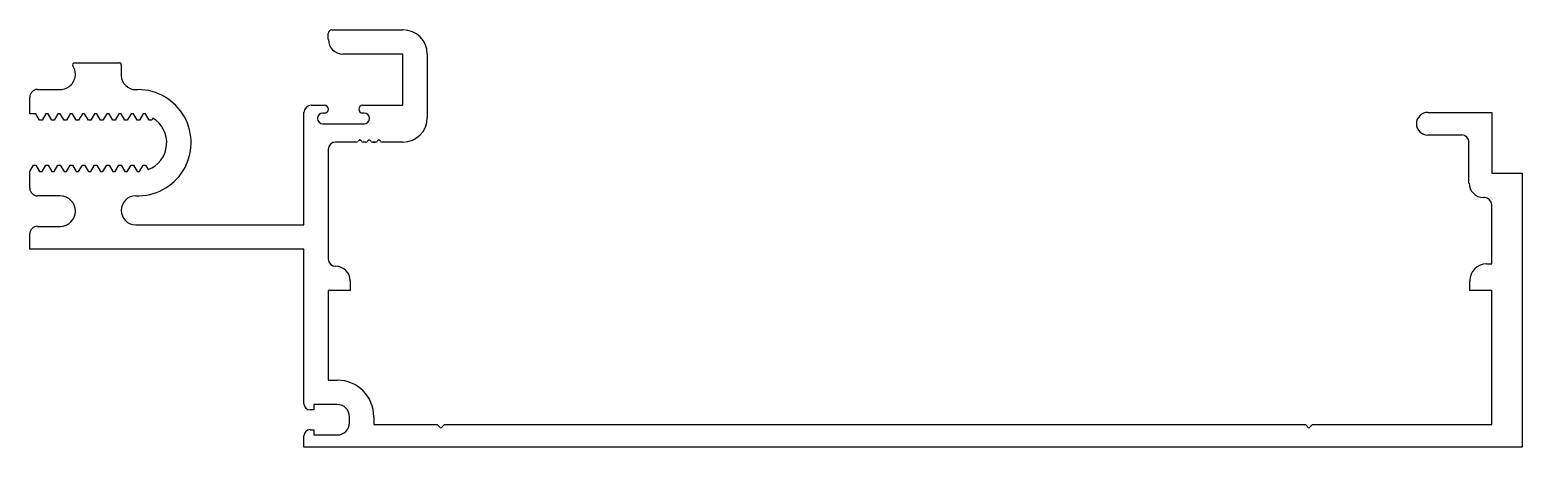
# Model space of a CAD drawing. Extents: x -83 to 72, y 0 to 44.
import ezdxf

# ---------------------------------------------------------------- set-up
doc = ezdxf.new("R2010")
doc.units = 0
doc.layers.get('0').update_dxf_attribs({"linetype": 'CONTINUOUS'})
doc.layers.add('1', color=7, linetype='CONTINUOUS')

msp = doc.modelspace()

# ---------------------------------------------------------------- linework, layer by layer
at = {"color": 4}
msp.add_line((68.58, 19.55), (69.1, 19.55), dxfattribs=at)
at = {"layer": '1', "color": 7, "linetype": 'CONTINUOUS'}
for p, q in [((-52.19, 42.96), (-52.19, 43.59)), ((-51.81, 43.97), (-44.41, 43.97)), ((-78.65, 40.53), (-73.97, 40.53)), ((-44.41, 41.43), (-50.66, 41.43)), ((-44.41, 36.1), (-44.41, 41.43)), ((-41.87, 41.43), (-41.87, 34.8)), ((-73.78, 40.33), (-73.78, 39.17)), ((-82.52, 37.75), (-80.14, 37.75)), ((-72.26, 37.74), (-72.03, 37.74)), ((-83.3, 35.22), (-83.3, 36.96)), ((-53.97, 36.1), (-52.59, 36.1)), ((-48.61, 36.1), (-44.41, 36.1)), ((-82.67, 35.22), (-83.3, 35.22)), ((-82.28, 34.55), (-82.67, 35.22)), ((-82.03, 34.55), (-82.28, 34.55)), ((-81.64, 35.22), (-82.03, 34.55)), ((-81.4, 35.22), (-81.64, 35.22)), ((-81.01, 34.55), (-81.4, 35.22)), ((-80.76, 34.55), (-81.01, 34.55)), ((-80.37, 35.22), (-80.76, 34.55)), ((-80.13, 35.22), (-80.37, 35.22)), ((-79.74, 34.55), (-80.13, 35.22)), ((-79.49, 34.55), (-79.74, 34.55)), ((-79.1, 35.22), (-79.49, 34.55)), ((-78.86, 35.22), (-79.1, 35.22)), ((-78.47, 34.55), (-78.86, 35.22)), ((-78.22, 34.55), (-78.47, 34.55)), ((-77.83, 35.22), (-78.22, 34.55)), ((-77.59, 35.22), (-77.83, 35.22)), ((-77.2, 34.55), (-77.59, 35.22)), ((-76.95, 34.55), (-77.2, 34.55)), ((-76.56, 35.22), (-76.95, 34.55)), ((-76.32, 35.22), (-76.56, 35.22)), ((-75.93, 34.55), (-76.32, 35.22)), ((-75.68, 34.55), (-75.93, 34.55)), ((-75.29, 35.22), (-75.68, 34.55)), ((-75.05, 35.22), (-75.29, 35.22)), ((-74.66, 34.55), (-75.05, 35.22)), ((-74.41, 34.55), (-74.66, 34.55)), ((-74.02, 35.22), (-74.41, 34.55)), ((-73.78, 35.22), (-74.02, 35.22)), ((-73.39, 34.55), (-73.78, 35.22)), ((-73.14, 34.55), (-73.39, 34.55)), ((-72.75, 35.22), (-73.14, 34.55)), ((-72.51, 35.22), (-72.75, 35.22)), ((-72.12, 34.55), (-72.51, 35.22)), ((-71.87, 34.55), (-72.12, 34.55)), ((-71.48, 35.22), (-71.87, 34.55)), ((-71.24, 35.22), (-71.48, 35.22)), ((-70.85, 34.55), (-71.24, 35.22)), ((-70.6, 34.55), (-70.85, 34.55)), ((-70.48, 34.76), (-70.6, 34.55)), ((-54.73, 23.63), (-54.73, 35.34)), ((-52.59, 35.28), (-52.75, 35.28)), ((-52.75, 35.28), (-52.75, 35.28)), ((-48.45, 35.28), (-48.61, 35.28)), ((62.43, 35.36), (69.1, 35.36)), ((69.1, 35.36), (69.1, 29.01)), ((-52.75, 34.17), (-48.45, 34.17)), ((65.97, 33), (62.43, 33)), ((-52.19, 31.5), (-52.19, 20.07)), ((-49.27, 32.26), (-51.43, 32.26)), ((-48.92, 32.51), (-49.09, 32.34)), ((-48.74, 32.34), (-48.91, 32.51)), ((-48.27, 32.26), (-48.56, 32.26)), ((-47.92, 32.51), (-48.09, 32.34)), ((-47.74, 32.34), (-47.91, 32.51)), ((-47.27, 32.26), (-47.56, 32.26)), ((-47.56, 32.26), (-47.27, 32.26)), ((-47.27, 32.26), (-47.56, 32.26)), ((-47.56, 32.26), (-47.27, 32.26)), ((-47.27, 32.26), (-47.56, 32.26)), ((-46.92, 32.51), (-47.09, 32.34)), ((-46.74, 32.34), (-46.91, 32.51)), ((-44.41, 32.26), (-46.56, 32.26)), ((-46.56, 32.26), (-46.56, 32.26)), ((66.73, 27.99), (66.73, 32.24)), ((-83.3, 29.18), (-82.91, 29.85)), ((-82.91, 29.85), (-82.67, 29.85)), ((-82.67, 29.85), (-82.28, 29.18)), ((-82.03, 29.18), (-81.64, 29.85)), ((-81.64, 29.85), (-81.4, 29.85)), ((-81.4, 29.85), (-81.01, 29.18)), ((-80.76, 29.18), (-80.37, 29.85)), ((-80.37, 29.85), (-80.13, 29.85)), ((-80.13, 29.85), (-79.74, 29.18)), ((-79.49, 29.18), (-79.1, 29.85)), ((-79.1, 29.85), (-78.86, 29.85)), ((-78.86, 29.85), (-78.47, 29.18)), ((-78.22, 29.18), (-77.83, 29.85)), ((-77.83, 29.85), (-77.59, 29.85)), ((-77.59, 29.85), (-77.2, 29.18)), ((-76.95, 29.18), (-76.56, 29.85)), ((-76.56, 29.85), (-76.32, 29.85)), ((-76.32, 29.85), (-75.93, 29.18)), ((-75.68, 29.18), (-75.29, 29.85)), ((-75.29, 29.85), (-75.05, 29.85)), ((-75.05, 29.85), (-74.66, 29.18)), ((-74.41, 29.18), (-74.02, 29.85)), ((-74.02, 29.85), (-73.78, 29.85)), ((-73.78, 29.85), (-73.39, 29.18)), ((-73.14, 29.18), (-72.75, 29.85)), ((-72.75, 29.85), (-72.51, 29.85)), ((-72.51, 29.85), (-72.12, 29.18)), ((-71.87, 29.18), (-71.48, 29.85)), ((-71.48, 29.85), (-71.24, 29.85)), ((-71.24, 29.85), (-70.97, 29.39)), ((-83.3, 27.44), (-83.3, 29.18)), ((-82.28, 29.18), (-82.03, 29.18)), ((-81.01, 29.18), (-80.76, 29.18)), ((-79.74, 29.18), (-79.49, 29.18)), ((-78.47, 29.18), (-78.22, 29.18)), ((-77.2, 29.18), (-76.95, 29.18)), ((-75.93, 29.18), (-75.68, 29.18)), ((-74.66, 29.18), (-74.41, 29.18)), ((-73.39, 29.18), (-73.14, 29.18)), ((-72.12, 29.18), (-71.87, 29.18)), ((69.1, 29.01), (72.27, 29.01)), ((72.27, 29.01), (72.27, 0.44)), ((-80.14, 26.65), (-82.52, 26.65)), ((68.34, 26.47), (68.26, 26.47)), ((69.1, 19.55), (69.1, 25.71)), ((-82.52, 23.47), (-80.14, 23.47)), ((-72.26, 23.63), (-54.73, 23.63)), ((-83.3, 21.09), (-83.3, 22.69)), ((-54.73, 21.09), (-83.3, 21.09)), ((-54.73, 4.96), (-54.73, 21.09)), ((-49.9, 17.78), (-49.9, 16.77)), ((66.81, 16.77), (66.81, 17.78)), ((-49.9, 16.77), (-52.19, 16.77)), ((-52.19, 16.77), (-52.19, 7.42)), ((69.1, 16.77), (66.81, 16.77)), ((69.1, 2.8), (69.1, 16.77)), ((-52.19, 7.42), (-51.25, 7.42)), ((-51.25, 4.88), (-53.71, 4.88)), ((-53.71, 4.88), (-53.71, 4.32)), ((-53.71, 4.32), (-54.09, 4.32)), ((-49.98, 2.98), (-49.98, 3.61)), ((-47.44, 3.61), (-47.44, 2.8)), ((-54.73, 0.44), (-54.73, 1.63)), ((-54.09, 2.26), (-53.71, 2.26)), ((-53.71, 2.26), (-53.71, 1.71)), ((-53.71, 1.71), (-51.25, 1.71)), ((-47.44, 2.8), (-47.44, 2.8)), ((-47.44, 2.8), (-40.83, 2.8)), ((-40.83, 2.8), (-40.45, 2.42)), ((-40.45, 2.42), (-40.07, 2.8)), ((-40.07, 2.8), (49.67, 2.8)), ((49.67, 2.8), (50.05, 2.42)), ((50.05, 2.42), (50.43, 2.8)), ((50.43, 2.8), (69.1, 2.8)), ((72.27, 0.44), (-54.73, 0.44))]:
    msp.add_line(p, q, dxfattribs=at)
for centre, radius, start, end in [((-51.81, 43.59), 0.381, 90, 180), ((-44.41, 41.43), 2.54, 360, 90), ((-50.66, 42.96), 1.52, 180, 270), ((-78.65, 40.33), 0.198, 90, 213.5299), ((-73.97, 40.33), 0.198, 0, 90), ((-80.14, 39.34), 1.59, 270, 0.4565), ((-80.13, 39.35), 1.57, 360, 33.5299), ((-72.26, 39.25), 1.52, 182.9896, 270), ((-82.52, 36.96), 0.787, 90, 180), ((-72.03, 32.2), 5.54, 267.5692, 90), ((-53.97, 35.34), 0.762, 90, 180), ((-52.59, 35.69), 0.406, 270, 90), ((-48.61, 35.69), 0.406, 90, 270), ((-72.03, 32.2), 3, 290.536, 58.9084), ((-52.75, 34.73), 0.559, 90.0028, 269.9972), ((-48.45, 34.73), 0.559, 270, 90), ((-44.41, 34.8), 2.54, 270, 0), ((62.43, 34.18), 1.18, 90, 270), ((65.97, 32.24), 0.762, 360, 90), ((-51.43, 31.5), 0.762, 90, 180), ((-49.27, 32.51), 0.25, 270, 315), ((-48.92, 32.5), 0.008, 45, 135), ((-48.56, 32.51), 0.25, 225, 270), ((-48.27, 32.51), 0.25, 270, 315), ((-47.92, 32.5), 0.008, 45, 135), ((-47.56, 32.51), 0.25, 225, 270), ((-47.27, 32.51), 0.25, 270, 315), ((-46.92, 32.5), 0.008, 45, 135), ((-46.56, 32.51), 0.25, 225, 270), ((-82.52, 27.44), 0.787, 180, 270), ((-80.14, 25.06), 1.59, 270, 90), ((-72.26, 25.14), 1.52, 90, 270), ((68.26, 27.99), 1.52, 180, 270), ((68.34, 25.71), 0.762, 360, 90), ((-82.52, 22.69), 0.787, 90, 180), ((-51.43, 20.07), 0.762, 180, 270), ((-51.43, 17.78), 1.52, 360, 90), ((68.58, 17.78), 1.77, 90, 180), ((-51.25, 3.61), 3.81, 0, 90), ((-54.09, 4.96), 0.635, 180, 270), ((-51.25, 3.61), 1.27, 360, 90), ((-54.09, 1.63), 0.635, 90, 180), ((-51.25, 2.98), 1.27, 270, 360)]:
    msp.add_arc(centre, radius, start, end, dxfattribs=at)

doc.saveas('drawing.dxf')
